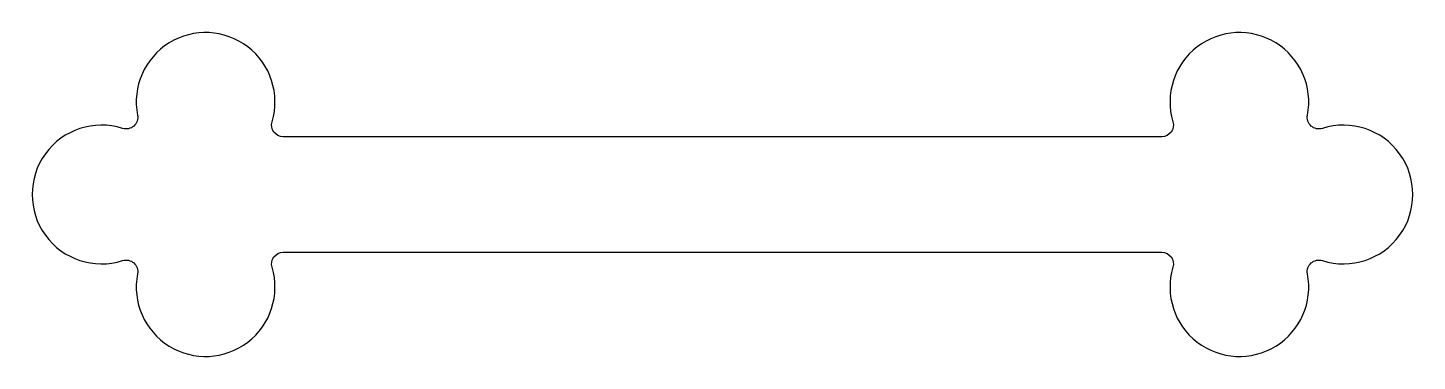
# Model space of a CAD drawing. Extents: x 234 to 552, y -106 to -30.
import ezdxf

# ---------------------------------------------------------------- set-up
doc = ezdxf.new("R2010")
doc.units = 0
doc.layers.get('0').update_dxf_attribs({"linetype": 'CONTINUOUS'})

msp = doc.modelspace()

# ---------------------------------------------------------------- linework, layer by layer
at = {"color": 7}
for p, q in [((313.53125, -54.583333), (292.364583, -54.583333)), ((472.28125, -54.583333), (313.53125, -54.583333)), ((493.447917, -54.583333), (472.28125, -54.583333)), ((292.364583, -81.041667), (313.53125, -81.041667)), ((313.53125, -81.041667), (472.28125, -81.041667)), ((472.28125, -81.041667), (493.447917, -81.041667))]:
    msp.add_line(p, q, dxfattribs=at)
for points in [[(284.260925, -34.03685), (279.02535, -30.032117), (271.859904, -29.679162), (266.256294, -33.150231)], [(519.556206, -33.150231), (513.952596, -29.679162), (506.78715, -30.032117), (501.551575, -34.03685)], [(266.256294, -33.150231), (260.652683, -36.621035), (257.776927, -43.193656), (259.030523, -49.664835)], [(289.829081, -51.181559), (291.712385, -44.864844), (289.496235, -38.041583), (284.260925, -34.03685)], [(501.551575, -34.03685), (496.316265, -38.041583), (494.100115, -44.864844), (495.983419, -51.181559)], [(526.781977, -49.664835), (528.035573, -43.193656), (525.159817, -36.621035), (519.556206, -33.150231)], [(255.628775, -52.688652), (249.096477, -50.60445), (241.964104, -52.949796), (237.94376, -58.504141)], [(259.030523, -49.664835), (259.208058, -50.581987), (258.888971, -51.524882), (258.190735, -52.145515)], [(527.621765, -52.145515), (526.923529, -51.524882), (526.604442, -50.581987), (526.781977, -49.664835)], [(547.86874, -58.504141), (543.848396, -52.949796), (536.716023, -50.60445), (530.183725, -52.688652)], [(258.190735, -52.145515), (257.4925, -52.766175), (256.518833, -52.972603), (255.628775, -52.688652)], [(290.243154, -53.518676), (289.743885, -52.848751), (289.590427, -51.982294), (289.829081, -51.181559)], [(292.364583, -54.583333), (291.529029, -54.583333), (290.742423, -54.188628), (290.243154, -53.518676)], [(495.569346, -53.518676), (495.070077, -54.188628), (494.283471, -54.583333), (493.447917, -54.583333)], [(495.983419, -51.181559), (496.222073, -51.982294), (496.068615, -52.848751), (495.569346, -53.518676)], [(530.183725, -52.688652), (529.293667, -52.972603), (528.32, -52.766175), (527.621765, -52.145515)], [(237.94376, -58.504141), (233.923152, -64.058512), (233.923152, -71.566488), (237.94376, -77.120859)], [(547.86874, -77.120859), (551.889348, -71.566488), (551.889348, -64.058512), (547.86874, -58.504141)], [(237.94376, -77.120859), (241.964104, -82.675204), (249.096477, -85.02055), (255.628775, -82.936348)], [(530.183725, -82.936348), (536.716023, -85.02055), (543.848396, -82.675204), (547.86874, -77.120859)], [(255.628775, -82.936348), (256.518833, -82.652397), (257.4925, -82.858825), (258.190735, -83.479485)], [(289.829081, -84.443441), (289.590427, -83.642706), (289.743885, -82.776249), (290.243154, -82.106324)], [(290.243154, -82.106324), (290.742423, -81.436372), (291.529029, -81.041667), (292.364583, -81.041667)], [(493.447917, -81.041667), (494.283471, -81.041667), (495.070077, -81.436372), (495.569346, -82.106324)], [(495.569346, -82.106324), (496.068615, -82.776249), (496.222073, -83.642706), (495.983419, -84.443441)], [(527.621765, -83.479485), (528.32, -82.858825), (529.293667, -82.652397), (530.183725, -82.936348)], [(258.190735, -83.479485), (258.888971, -84.100118), (259.208058, -85.043013), (259.030523, -85.960165)], [(284.260925, -101.58815), (289.496235, -97.583417), (291.712385, -90.760156), (289.829081, -84.443441)], [(495.983419, -84.443441), (494.100115, -90.760156), (496.316265, -97.583417), (501.551575, -101.58815)], [(526.781977, -85.960165), (526.604442, -85.043013), (526.923529, -84.100118), (527.621765, -83.479485)], [(259.030523, -85.960165), (257.776927, -92.431344), (260.652683, -99.003965), (266.256294, -102.474769)], [(519.556206, -102.474769), (525.159817, -99.003965), (528.035573, -92.431344), (526.781977, -85.960165)], [(266.256294, -102.474769), (271.859904, -105.945837), (279.02535, -105.592883), (284.260925, -101.58815)], [(501.551575, -101.58815), (506.78715, -105.592883), (513.952596, -105.945837), (519.556206, -102.474769)]]:
    msp.add_open_spline(points, degree=3, dxfattribs=at)

doc.saveas('drawing.dxf')
